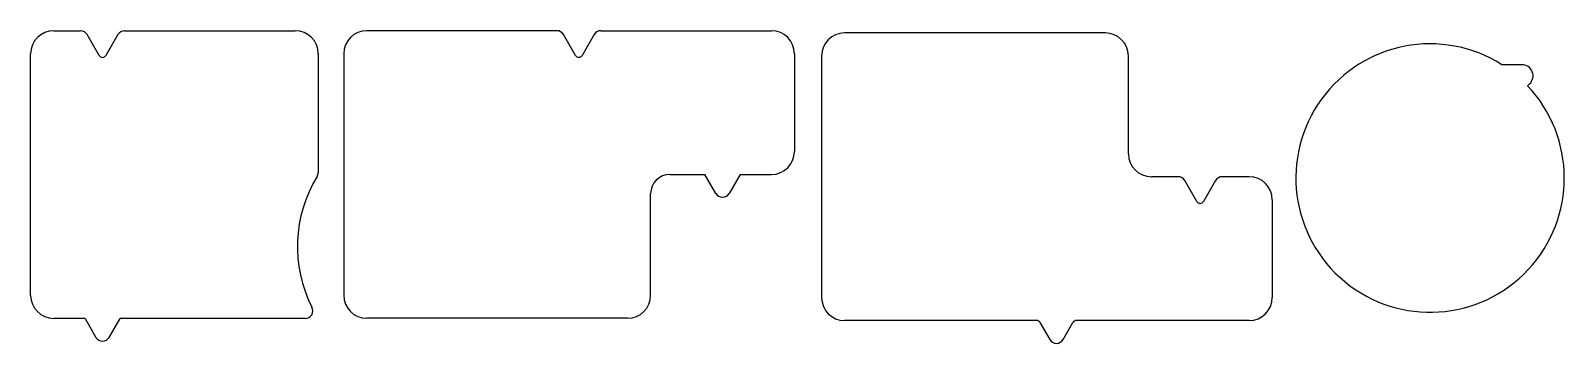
# Model space of a CAD drawing. Extents: x 13 to 413, y 806 to 888.
import ezdxf

# ---------------------------------------------------------------- set-up
doc = ezdxf.new("R2010")
doc.units = 0
doc.layers.add('APPARENT', color=7, linetype='CONTINUOUS')

msp = doc.modelspace()

# ---------------------------------------------------------------- linework, layer by layer
at = {"layer": 'APPARENT'}
for p, q in [((18.7, 887.64), (25.71, 887.64)), ((30.59, 881.19), (27.44, 886.64)), ((35.46, 886.64), (32.32, 881.19)), ((37.2, 887.64), (81.7, 887.64)), ((149.87, 887.67), (100.36, 887.67)), ((154.75, 881.23), (151.6, 886.67)), ((159.62, 886.67), (156.48, 881.23)), ((161.36, 887.67), (205.86, 887.67)), ((292.93, 887.08), (224.93, 887.08)), ((12.7, 818.64), (12.7, 881.64)), ((87.7, 881.64), (87.7, 850.71)), ((94.36, 881.67), (94.36, 818.67)), ((211.86, 881.67), (211.86, 856.17)), ((218.93, 881.08), (218.93, 818.08)), ((298.93, 855.58), (298.93, 881.08)), ((401.56, 878.79), (396.36, 878.79)), ((403.04, 873.29), (403.56, 873.78)), ((179.36, 850.17), (188.53, 850.17)), ((191.38, 845.23), (188.53, 850.17)), ((197.7, 850.17), (194.85, 845.23)), ((197.7, 850.17), (205.86, 850.17)), ((311.94, 849.58), (304.93, 849.58)), ((316.82, 843.13), (313.67, 848.58)), ((321.69, 848.58), (318.55, 843.13)), ((330.43, 849.58), (323.42, 849.58)), ((174.36, 818.67), (174.36, 845.17)), ((336.43, 843.58), (336.43, 818.08)), ((26.87, 812.64), (18.7, 812.64)), ((26.87, 812.64), (29.72, 807.69)), ((33.19, 807.69), (36.04, 812.64)), ((84.27, 812.64), (36.04, 812.64)), ((168.36, 812.67), (100.36, 812.67)), ((275.02, 812.08), (224.93, 812.08)), ((330.43, 812.08), (285.35, 812.08)), ((275.88, 811.58), (278.45, 807.13)), ((281.91, 807.13), (284.48, 811.58))]:
    msp.add_line(p, q, dxfattribs=at)
for centre, radius, start, end in [((18.7, 881.64), 6, 90, 180), ((25.71, 885.64), 2, 30, 90), ((37.2, 885.64), 2, 90, 150), ((81.7, 881.64), 6, 0, 90), ((100.36, 881.67), 6, 90, 180), ((149.87, 885.67), 2, 30, 90), ((161.36, 885.67), 2, 90, 150), ((205.86, 881.67), 6, 0, 90), ((224.93, 881.08), 6, 90, 180), ((292.93, 881.08), 6, 0, 90), ((377.61, 849.24), 35, 57.6076, 43.4169), ((31.45, 881.69), 1, 210, 330), ((155.61, 881.73), 1, 210, 330), ((401.56, 875.89), 2.9, 313.4169, 90), ((205.86, 856.17), 6, 270, 0), ((304.93, 855.58), 6, 180, 270), ((117.26, 831.39), 35, 148.5186, 206.9172), ((85.7, 850.71), 2, 328.5186, 0), ((179.36, 845.17), 5, 90, 180), ((311.94, 847.58), 2, 30, 90), ((323.42, 847.58), 2, 90, 150), ((330.43, 843.58), 6, 0, 90), ((193.11, 846.23), 2, 210, 330), ((317.68, 843.63), 1, 210, 330), ((18.7, 818.64), 6, 180, 270), ((100.36, 818.67), 6, 180, 270), ((168.36, 818.67), 6, 270, 0), ((224.93, 818.08), 6, 180, 270), ((330.43, 818.08), 6, 270, 0), ((84.27, 814.64), 2, 270, 26.9172), ((275.02, 811.08), 1, 30, 90), ((285.35, 811.08), 1, 90, 150), ((31.45, 808.69), 2, 210, 330), ((280.18, 808.13), 2, 210, 330)]:
    msp.add_arc(centre, radius, start, end, dxfattribs=at)

doc.saveas('drawing.dxf')
